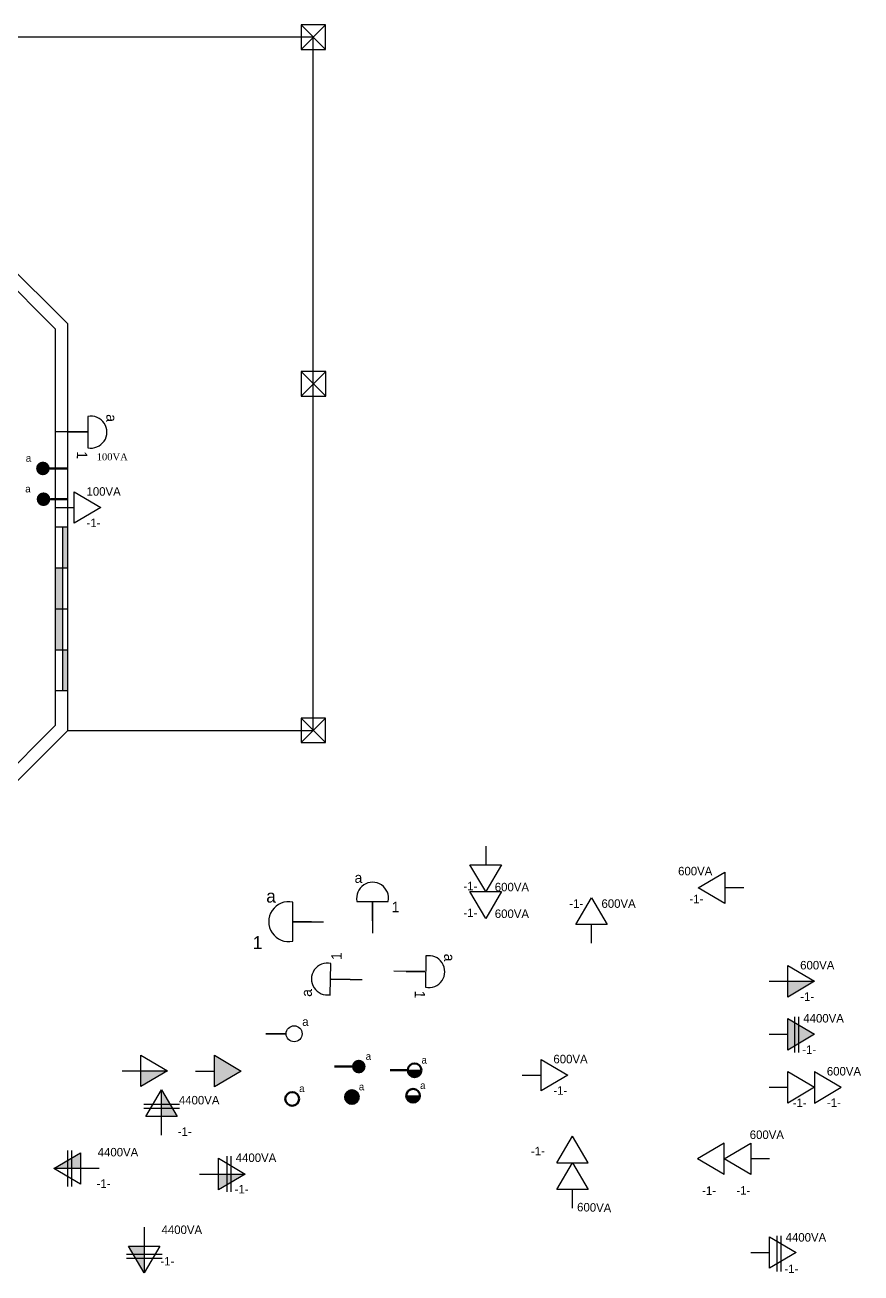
# Model space of a CAD drawing. Extents: x 33 to 1815, y -14679 to 245.
# Drawn here: x 51.6 to 61.81, y -4.4 to 10.84 of the extents above; entities that cross this region are included whole.
import ezdxf

# ---------------------------------------------------------------- set-up
doc = ezdxf.new("R2010")
doc.units = 0
doc.header["$MEASUREMENT"] = 0
doc.linetypes.add('DASHED2', pattern=[9.525, 6.35, -3.175])
doc.linetypes.add('HIDDEN2', pattern=[4.7625, 3.175, -1.5875])
doc.layers.get('0').update_dxf_attribs({"linetype": 'CONTINUOUS'})
for name, color, linetype in [('FIACAO', 1, 'CONTINUOUS'), ('INTERRUPTOR', 10, 'CONTINUOUS'), ('PAREDE', 6, 'CONTINUOUS'), ('PILAR', 5, 'CONTINUOUS'), ('PONTO_DE_LUZ', 1, 'CONTINUOUS'), ('PORTA', 3, 'CONTINUOUS'), ('TOMADAS', 1, 'CONTINUOUS'), ('VARANDA', 1, 'CONTINUOUS')]:
    doc.layers.add(name, color=color, linetype=linetype)
doc.layers.add('Interruptores', color=7, linetype='CONTINUOUS', lineweight=50)

# ---------------------------------------------------------------- blocks, each defined once
blk = doc.blocks.new('TB-230')
blk.add_hatch(color=256).paths.add_polyline_path([(0.1433, 0.1202), (0.1433, -0.1202), (0.3473, 0)])
for p, q in [((0.1433, -0.1202), (0.1433, 0.1202)), ((0.1433, 0.1202), (0.3473, 0)), ((0, 0), (0.1433, 0)), ((0.3473, 0), (0.1433, -0.1202))]:
    blk.add_line(p, q)
blk = doc.blocks.new('TB-30')
for p, q in [((0.1433, 0.1202), (0.3473, 0)), ((0.1433, -0.1202), (0.1433, 0.1202)), ((0, 0), (0.1433, 0)), ((0.3473, 0), (0.1433, -0.1202))]:
    blk.add_line(p, q)

msp = doc.modelspace()

# ---------------------------------------------------------------- hatches: boundary and pattern name
at = {"layer": 'FIACAO'}
h = msp.add_hatch(color=256, dxfattribs=at)
h.dxf.hatch_style = 1
h.paths.add_polyline_path([(51.904, 5.428, -1), (51.737, 5.428, -1)])
h = msp.add_hatch(color=256, dxfattribs=at)
h.dxf.hatch_style = 1
h.paths.add_polyline_path([(51.911, 5.052, -1), (51.744, 5.052, -1)])
h = msp.add_hatch(color=256, dxfattribs=at)
h.dxf.hatch_style = 1
h.paths.add_polyline_path([(53.915, -1.737), (53.915, -1.929), (53.915, -2.121), (54.241, -1.929)])
h = msp.add_hatch(color=256, dxfattribs=at)
h.dxf.hatch_style = 1
h.paths.add_polyline_path([(55.595, -1.875, 1), (55.762, -1.875, 1)])
h = msp.add_hatch(color=256, dxfattribs=at)
h.dxf.hatch_style = 1
h.paths.add_polyline_path([(53.344, -1.926), (53.018, -1.926), (53.018, -2.118)])
h = msp.add_hatch(color=256, dxfattribs=at)
h.dxf.hatch_style = 1
h.paths.add_polyline_path([(56.443, -1.92), (56.276, -1.92, 1)])
h = msp.add_hatch(color=256, dxfattribs=at)
h.dxf.hatch_style = 1
h.paths.add_polyline_path([(53.27, -2.159), (53.27, -2.485), (53.462, -2.485)])
h = msp.add_hatch(color=256, dxfattribs=at)
h.dxf.hatch_style = 1
h.paths.add_polyline_path([(55.51, -2.247, 1), (55.678, -2.247, 1)])
h = msp.add_hatch(color=256, dxfattribs=at)
h.dxf.hatch_style = 1
h.paths.add_polyline_path([(56.426, -2.231), (56.258, -2.231, 1)])
h = msp.add_hatch(color=256, dxfattribs=at)
h.dxf.hatch_style = 1
h.paths.add_polyline_path([(51.952, -3.12), (52.278, -3.12), (52.278, -2.928)])
h = msp.add_hatch(color=256, dxfattribs=at)
h.dxf.hatch_style = 1
h.paths.add_polyline_path([(54.289, -3.187), (53.964, -3.187), (53.964, -3.379)])
h = msp.add_hatch(color=256, dxfattribs=at)
h.dxf.hatch_style = 1
h.paths.add_polyline_path([(53.058, -4.392), (53.058, -4.066), (52.866, -4.066)])
at = {"layer": 'PORTA'}
h = msp.add_hatch(color=1, dxfattribs=at)
h.dxf.hatch_style = 1
h.paths.add_polyline_path([(52.123, 4.711), (52.063, 4.711), (52.063, 4.211), (52.123, 4.211)])
h.paths.add_polyline_path([(52.123, 3.211), (52.063, 3.211), (52.063, 2.711), (52.123, 2.711)])
h.paths.add_polyline_path([(52.063, 3.711), (51.973, 3.711), (51.973, 3.211), (52.063, 3.211)])
h.paths.add_polyline_path([(52.063, 4.211), (51.973, 4.211), (51.973, 3.711), (52.063, 3.711)])
at = {"layer": 'TOMADAS'}
msp.add_hatch(color=256, dxfattribs=at).paths.add_polyline_path([(60.92, -0.834), (60.92, -1.026), (61.245, -0.834)])

# ---------------------------------------------------------------- linework, layer by layer
at = {"color": 7, "linetype": 'DASHED2', "lineweight": 20, "ltscale": 0.5}
for p, q in [((52.129, 5.874), (52.228, 5.874)), ((55.846, -0.097), (55.846, 0.002)), ((55.101, -0.108), (55.002, -0.108)), ((56.256, -0.713), (56.355, -0.713)), ((55.573, -0.811), (55.474, -0.81))]:
    msp.add_line(p, q, dxfattribs=at)
at = {"layer": 'FIACAO'}
for p, q in [((52.369, 6.063), (52.367, 5.68)), ((52.129, 5.874), (51.981, 5.875)), ((52.129, 5.874), (52.359, 5.873)), ((52.359, 5.873), (52.129, 5.874)), ((54.872, -0.345), (54.872, 0.132)), ((55.656, 0.142), (56.038, 0.142)), ((55.846, -0.097), (55.846, 0.132)), ((55.846, 0.132), (55.846, -0.097)), ((55.101, -0.108), (54.872, -0.108)), ((54.872, -0.108), (55.101, -0.108)), ((55.101, -0.108), (55.249, -0.108)), ((55.846, -0.097), (55.846, -0.246)), ((56.496, -0.524), (56.494, -0.907)), ((55.331, -0.998), (55.336, -0.616)), ((56.256, -0.713), (56.107, -0.712)), ((56.256, -0.713), (56.485, -0.714)), ((56.485, -0.714), (56.256, -0.713)), ((55.573, -0.811), (55.343, -0.808)), ((55.343, -0.808), (55.573, -0.811)), ((55.573, -0.811), (55.721, -0.813)), ((53.018, -1.926), (53.018, -1.734)), ((53.018, -1.734), (53.344, -1.926)), ((53.915, -1.929), (53.915, -1.737)), ((53.915, -1.737), (54.241, -1.929)), ((52.789, -1.926), (53.018, -1.926)), ((53.344, -1.926), (53.018, -2.118)), ((53.018, -2.118), (53.018, -1.926)), ((53.018, -1.926), (53.344, -1.926)), ((53.686, -1.929), (53.915, -1.929)), ((54.241, -1.929), (53.915, -2.121)), ((53.915, -2.121), (53.915, -1.929)), ((56.276, -1.92), (56.443, -1.92)), ((53.078, -2.485), (53.27, -2.159)), ((53.27, -2.159), (53.462, -2.485)), ((53.27, -2.485), (53.27, -2.159)), ((56.258, -2.231), (56.426, -2.231)), ((53.27, -2.485), (53.078, -2.485)), ((53.27, -2.714), (53.27, -2.485)), ((53.462, -2.485), (53.27, -2.485)), ((51.952, -3.12), (52.278, -2.928)), ((52.278, -2.928), (52.278, -3.12)), ((53.964, -3.187), (53.964, -2.995)), ((53.964, -2.995), (54.289, -3.187)), ((52.278, -3.312), (51.952, -3.12)), ((52.278, -3.12), (51.952, -3.12)), ((52.507, -3.12), (52.278, -3.12)), ((52.278, -3.12), (52.278, -3.312)), ((53.735, -3.187), (53.964, -3.187)), ((54.289, -3.187), (53.964, -3.379)), ((53.964, -3.379), (53.964, -3.187)), ((53.964, -3.187), (54.289, -3.187)), ((53.058, -3.837), (53.058, -4.066)), ((53.058, -4.392), (52.866, -4.066)), ((52.866, -4.066), (53.058, -4.066)), ((53.058, -4.066), (53.25, -4.066)), ((53.25, -4.066), (53.058, -4.392)), ((53.058, -4.066), (53.058, -4.392))]:
    msp.add_line(p, q, dxfattribs=at)
for centre, radius, start, end in [((52.407, 5.871), 0.195, 258.155, 101.1887), ((55.847, 0.181), 0.195, 348.4831, 191.5169), ((54.823, -0.106), 0.244, 78.4831, 281.5169), ((56.534, -0.716), 0.195, 258.155, 101.1887), ((55.295, -0.806), 0.195, 77.7466, 280.7803)]:
    msp.add_arc(centre, radius, start, end, dxfattribs=at)
at = {"layer": 'INTERRUPTOR', "flags": 128}
msp.add_lwpolyline([(54.543, -1.474), (54.792, -1.474)], close=True, dxfattribs=at)
at = {"layer": 'INTERRUPTOR'}
msp.add_circle((54.889, -1.474), 0.0976, dxfattribs=at)
at = {"layer": 'Interruptores', "color": 1, "flags": 128}
for points in [[(52.117, 5.428), (51.904, 5.428)], [(52.125, 5.052), (51.911, 5.052)], [(55.382, -1.875), (55.595, -1.875)], [(56.063, -1.92), (56.276, -1.92)]]:
    msp.add_lwpolyline(points, close=True, dxfattribs=at)
at = {"layer": 'Interruptores', "color": 1}
for centre in [(56.36, -1.92), (54.865, -2.269), (55.594, -2.247), (56.342, -2.231)]:
    msp.add_circle(centre, 0.0836, dxfattribs=at)
at = {"layer": 'PAREDE'}
for p, q in [((51.335, 7.98), (52.123, 7.192)), ((51.273, 7.83), (51.973, 7.13)), ((52.123, 4.711), (52.123, 7.192)), ((51.973, 4.711), (51.973, 7.13)), ((52.123, 4.711), (51.973, 4.711)), ((51.973, 2.292), (51.973, 2.711)), ((52.123, 2.711), (51.973, 2.711)), ((52.123, 2.23), (52.123, 2.711)), ((51.273, 1.592), (51.973, 2.292)), ((51.423, 1.53), (52.123, 2.23))]:
    msp.add_line(p, q, dxfattribs=at)
at = {"layer": 'PILAR'}
for p, q in [((54.973, 10.842), (55.273, 10.542)), ((54.973, 10.542), (55.273, 10.842)), ((54.973, 10.842), (55.273, 10.542)), ((54.973, 10.542), (55.273, 10.842)), ((54.975, 6.311), (55.275, 6.611)), ((54.975, 6.611), (55.275, 6.311)), ((54.973, 2.08), (55.273, 2.38)), ((54.973, 2.38), (55.273, 2.08))]:
    msp.add_line(p, q, dxfattribs=at)
for points in [[(55.273, 10.542), (55.273, 10.842), (54.973, 10.842), (54.973, 10.542)], [(55.275, 6.311), (55.275, 6.611), (54.975, 6.611), (54.975, 6.311)], [(55.273, 2.08), (55.273, 2.38), (54.973, 2.38), (54.973, 2.08)]]:
    msp.add_lwpolyline(points, close=True, dxfattribs=at)
at = {"layer": 'PORTA', "color": 3}
for p, q in [((51.973, 2.711), (51.973, 4.711)), ((52.063, 2.711), (52.063, 4.711)), ((52.123, 2.711), (52.123, 4.711)), ((52.123, 4.211), (51.973, 4.211)), ((52.123, 3.711), (51.973, 3.711)), ((52.123, 3.211), (51.973, 3.211))]:
    msp.add_line(p, q, dxfattribs=at)
at = {"layer": 'TOMADAS'}
for p, q in [((52.202, 5.143), (52.527, 4.951)), ((52.202, 4.759), (52.202, 5.143)), ((51.973, 4.951), (52.202, 4.951)), ((52.527, 4.951), (52.202, 4.759)), ((57.229, 0.816), (57.229, 0.587)), ((57.229, 0.261), (57.037, 0.587)), ((57.037, 0.587), (57.421, 0.587)), ((57.421, 0.587), (57.229, 0.261)), ((59.825, 0.308), (60.151, 0.5)), ((60.151, 0.5), (60.151, 0.116)), ((60.151, 0.116), (59.825, 0.308)), ((60.38, 0.308), (60.151, 0.308)), ((57.229, -0.065), (57.037, 0.261)), ((57.037, 0.261), (57.421, 0.261)), ((57.421, 0.261), (57.229, -0.065)), ((58.33, -0.141), (58.522, 0.184)), ((58.522, 0.184), (58.714, -0.141)), ((58.714, -0.141), (58.33, -0.141)), ((58.522, -0.37), (58.522, -0.141)), ((60.92, -0.642), (61.245, -0.834)), ((60.92, -1.026), (60.92, -0.642)), ((60.691, -0.834), (61.245, -0.834)), ((61.245, -0.834), (60.92, -1.026)), ((61.002, -1.266), (61.002, -1.702)), ((61.05, -1.266), (61.05, -1.702)), ((57.905, -1.787), (58.231, -1.979)), ((57.905, -2.171), (57.905, -1.787)), ((57.676, -1.979), (57.905, -1.979)), ((58.231, -1.979), (57.905, -2.171)), ((61.245, -1.936), (61.245, -2.32)), ((61.245, -1.936), (61.571, -2.128)), ((61.245, -2.32), (61.571, -2.128)), ((53.051, -2.332), (53.488, -2.332)), ((53.051, -2.381), (53.488, -2.381)), ((58.097, -3.051), (58.289, -2.725)), ((58.481, -3.051), (58.289, -2.725)), ((60.14, -2.808), (59.814, -3)), ((60.14, -3.192), (60.14, -2.808)), ((52.125, -3.338), (52.125, -2.901)), ((52.174, -3.338), (52.174, -2.901)), ((54.068, -2.969), (54.068, -3.406)), ((54.116, -2.969), (54.116, -3.406)), ((60.14, -3.192), (59.814, -3)), ((58.097, -3.051), (58.481, -3.051)), ((60.697, -3.953), (61.022, -4.145)), ((60.697, -4.337), (60.697, -3.953)), ((60.785, -3.941), (60.785, -4.378)), ((60.833, -3.941), (60.833, -4.378)), ((53.277, -4.17), (52.84, -4.17)), ((53.277, -4.219), (52.84, -4.219)), ((60.468, -4.145), (60.697, -4.145)), ((61.022, -4.145), (60.697, -4.337))]:
    msp.add_line(p, q, dxfattribs=at)
at = {"layer": 'VARANDA'}
for p, q in [((55.123, 10.692), (44.373, 10.692)), ((55.123, 2.23), (55.123, 10.692)), ((52.123, 2.23), (55.123, 2.23))]:
    msp.add_line(p, q, dxfattribs=at)

# ---------------------------------------------------------------- block references
at = {"layer": 'TOMADAS'}
for name, p, xscale, yscale, zscale in [('TB-230', (60.691, -1.481), 1.597331338044064, 1.597331338044064, 1.597331338044064), ('TB-30', (60.691, -2.128), 1.597340244997071, 1.597340244997071, 1.597340244997071)]:
    msp.add_blockref(name, p, dxfattribs=dict(at, xscale=xscale, yscale=yscale, zscale=zscale))
at = {"layer": 'TOMADAS', "xscale": 1.597340244997071, "yscale": 1.597340244997071, "zscale": 1.597340244997071}
for p, rotation in [((60.695, -3), 180), ((58.289, -3.605), 89.99999999999999)]:
    msp.add_blockref('TB-30', p, dxfattribs=dict(at, rotation=rotation))

# ---------------------------------------------------------------- texts
at = {"layer": 'FIACAO'}
for s, rotation, p in [('a', 269.6719, (52.595, 6.09)), ('1', 269.6719, (52.235, 5.638)), ('1', 89.2635, (55.469, -0.574)), ('a', 269.6719, (56.722, -0.497)), ('a', 89.2635, (55.105, -1.024)), ('1', 269.6719, (56.362, -0.949))]:
    msp.add_text(s, height=0.127, rotation=rotation, dxfattribs=at).set_placement(p)
for s, height, p in [('a', 0.127, (55.627, 0.368)), ('a', 0.158, (54.548, 0.127)), ('1', 0.127, (56.081, 0.01)), ('1', 0.158, (54.384, -0.44))]:
    msp.add_text(s, height=height, dxfattribs=at).set_placement(p)
at = {"layer": 'INTERRUPTOR', "linetype": 'HIDDEN2'}
msp.add_text('a', height=0.104, dxfattribs=at).set_placement((54.988, -1.378))
at = {"layer": 'Interruptores', "color": 1, "linetype": 'HIDDEN2'}
for p in [(51.611, 5.51), (51.604, 5.135), (55.763, -1.793), (56.444, -1.838), (54.95, -2.186), (55.679, -2.165), (56.427, -2.149)]:
    msp.add_text('a', height=0.0892, dxfattribs=at).set_placement(p)
at = {"layer": 'PONTO_DE_LUZ', "insert": (52.477, 5.613), "char_height": 0.08542, "width": 0.29413, "attachment_point": 1}
msp.add_mtext('{\\fTimes New Roman|b0|i0|c0|p18;100VA}', dxfattribs=at)
at = {"layer": 'TOMADAS', "linetype": 'HIDDEN2'}
for s, p in [('100VA', (52.353, 5.095)), ('-1-', (52.353, 4.711)), ('600VA', (59.579, 0.46)), ('-1-', (56.957, 0.277)), ('600VA', (57.34, 0.265)), ('-1-', (58.25, 0.063)), ('600VA', (58.643, 0.063)), ('-1-', (59.718, 0.12)), ('-1-', (56.957, -0.049)), ('600VA', (57.34, -0.061)), ('600VA', (58.056, -1.835)), ('-1-', (58.056, -2.219))]:
    msp.add_text(s, height=0.104, dxfattribs=at).set_placement(p)
at = {"layer": 'TOMADAS'}
for s, p in [('600VA', (61.07, -0.689)), ('-1-', (61.071, -1.073)), (' 4400VA', (61.07, -1.337)), ('-1-', (61.095, -1.721)), ('600VA', (61.396, -1.984)), (' 4400VA', (53.443, -2.337)), ('-1-', (60.979, -2.369)), ('-1-', (61.397, -2.368)), ('-1-', (53.468, -2.721)), ('600VA', (60.454, -2.759)), (' 4400VA', (52.451, -2.972)), (' 4400VA', (54.137, -3.04)), ('-1-', (52.476, -3.356)), ('-1-', (54.162, -3.424)), ('-1-', (59.873, -3.441)), ('-1-', (60.291, -3.439)), (' 4400VA', (53.231, -3.919)), (' 4400VA', (60.854, -4.012)), ('-1-', (53.256, -4.303)), ('-1-', (60.878, -4.396))]:
    msp.add_text(s, height=0.104, dxfattribs=at).set_placement(p)
for s, rotation, p in [('-1-', 1.1677, (57.782, -2.96)), ('600VA', 358.3135, (58.344, -3.641))]:
    msp.add_text(s, height=0.104, rotation=rotation, dxfattribs=at).set_placement(p)

doc.saveas('drawing.dxf')
